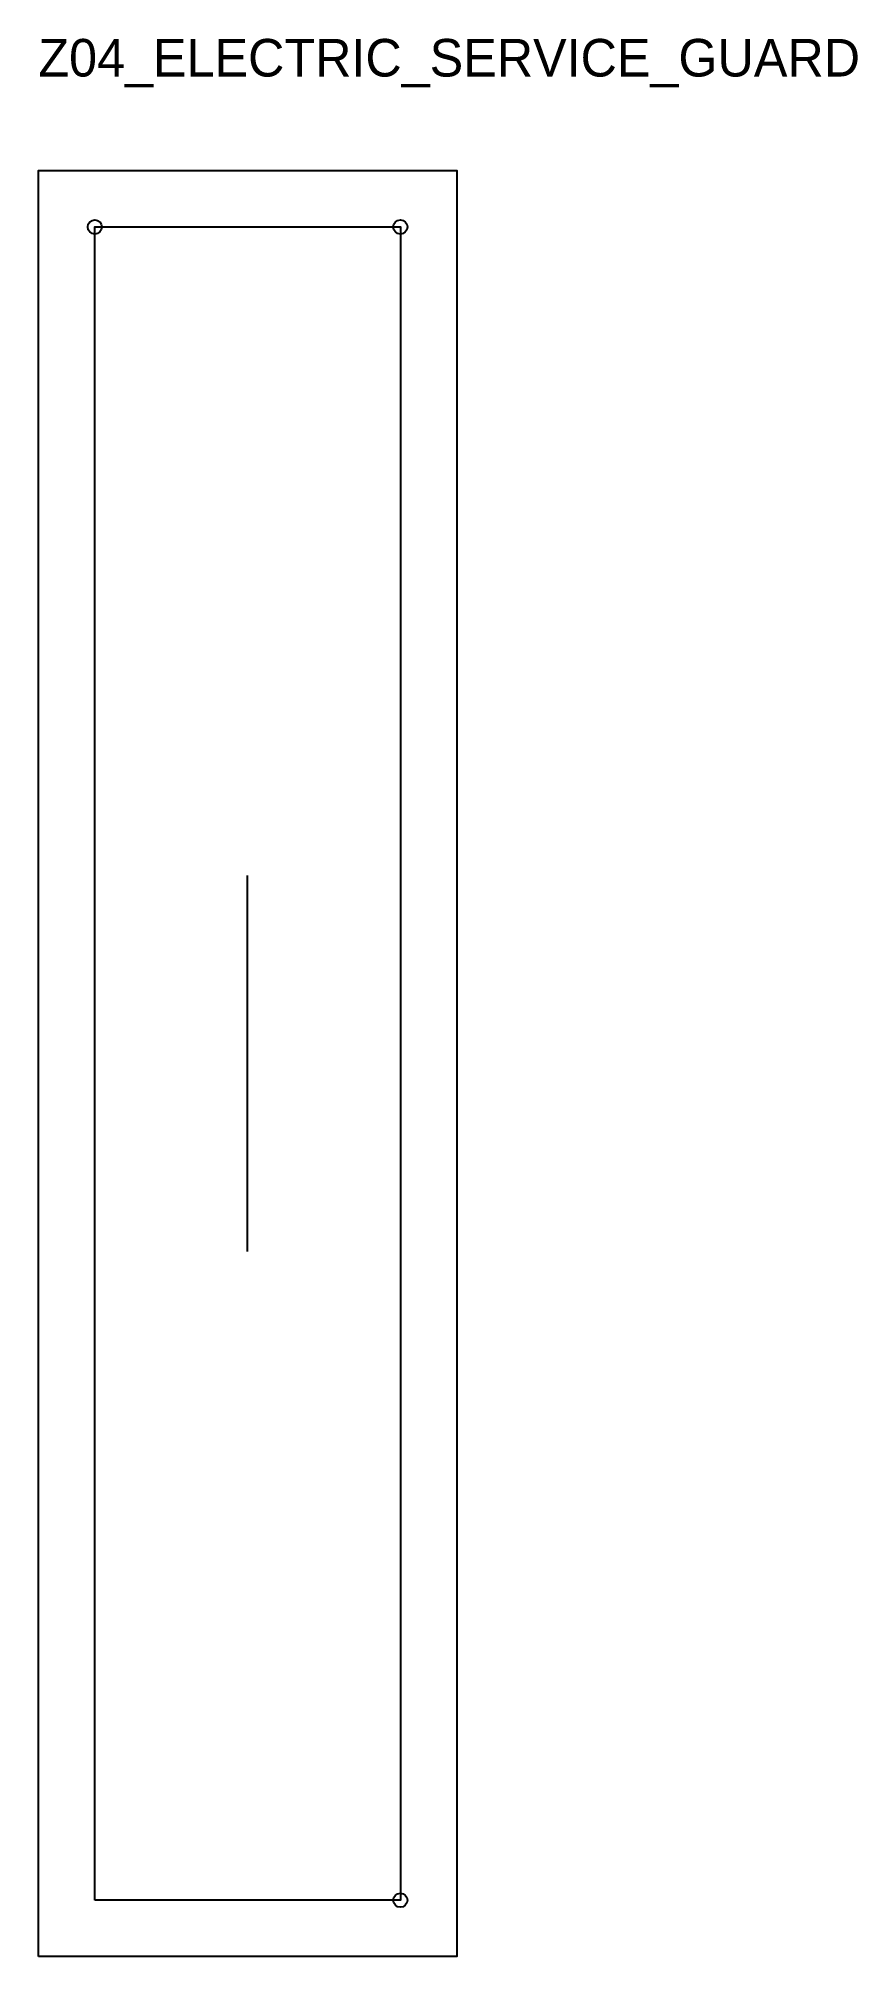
# Model space of a CAD drawing. Header units: millimetres. Extents: x -12 to 162, y -12 to 396.
import ezdxf

# ---------------------------------------------------------------- set-up
doc = ezdxf.new("R2010")
doc.units = ezdxf.units.MM
for name, color, linetype in [('CUT', 1, 'Continuous'), ('GRAIN', 3, 'Continuous'), ('ID', 7, 'Continuous'), ('NOTCH', 2, 'Continuous'), ('SEAM', 5, 'Continuous')]:
    doc.layers.add(name, color=color, linetype=linetype)

msp = doc.modelspace()

# ---------------------------------------------------------------- linework, layer by layer
at = {"layer": 'CUT'}
msp.add_lwpolyline([(-12, -12), (-12, 367.96), (77, 367.96), (77, -12), (-12, -12)], close=True, dxfattribs=at)
at = {"layer": 'GRAIN'}
msp.add_line((32.5, 137.98), (32.5, 217.98), dxfattribs=at)
at = {"layer": 'NOTCH'}
for centre in [(0, 355.96), (65, 355.96), (65, 355.96), (65, 0)]:
    msp.add_circle(centre, 1.5, dxfattribs=at)
at = {"layer": 'SEAM'}
msp.add_lwpolyline([(0, 0), (0, 355.96), (65, 355.96), (65, 0)], close=True, dxfattribs=at)

# ---------------------------------------------------------------- texts
at = {"layer": 'ID'}
msp.add_text('Z04_ELECTRIC_SERVICE_GUARD', height=8, dxfattribs=at).set_placement((-12, 387.96))

doc.saveas('drawing.dxf')
